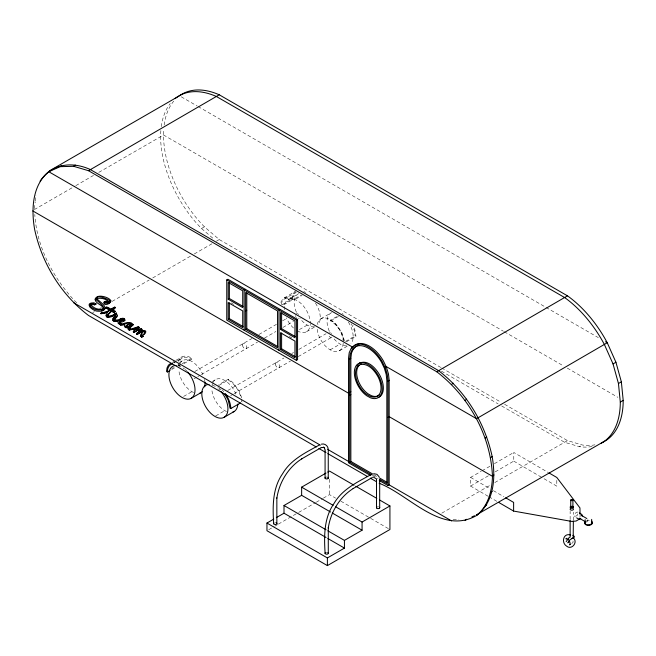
<?xml version="1.0" encoding="UTF-8"?>
<svg xmlns="http://www.w3.org/2000/svg" width="656" height="656" viewBox="0 0 656 656"><rect width="100%" height="100%" fill="white"/><g stroke="black" fill="none" stroke-linecap="round" stroke-linejoin="round"><path stroke-width="0.49" stroke-dasharray="3.28 2.46" d="M488.138 496.272L470.582 486.063L470.606 477.404L481.184 471.295M495.255 471.82L513.771 461.127L513.796 452.468L548.031 472.377M556.805 480.372L556.788 486.145L542.742 477.978M570.13 519.536L570.146 511.368M580.035 517.256L580.043 515.329M573.36 520.224L573.434 512.139M178.85 363.678L178.735 365.433L177.924 364.908M218.637 385.58L228.272 380.021L228.321 379.184L218.694 384.744M282.072 304.786L291.699 299.218L292.756 294.216L294.577 291.912M283.753 304.802L292.51 299.743L292.953 296.389L295.216 292.814M343.662 340.546C342.481 332.543 337.528 325.146 330.665 320.899L330.714 320.071L337.717 316.028M34.432 208.633L35.186 201.876M35.293 200.908L35.949 195.111M281.244 304.556C282.072 297.07 291.617 296.143 296.348 292.092M178.399 361.399C179.236 357.84 182.95 355.544 186.517 356.233A21 12.128 60 0 1 191.798 358.151L191.847 359.045L183.098 364.105M280.793 302.285L283.195 298.488L295.774 291.149M179.736 360.669C181.942 356.011 188.182 356.602 191.847 359.045M34.317 209.6L74.948 186.14M75.834 185.632L93.496 175.431M98.802 172.372L163.533 134.997L503.398 331.223M160.859 130.593A89.265 51.537 60 0 0 201.523 228.509L204.426 226.828L219.243 239.547L440.775 367.442M92.685 312.617L94.456 311.6M99.753 308.541L101.516 307.516M112.119 301.399L149.215 279.981M152.75 277.939L190.732 256.012M194.266 253.97L211.929 243.778M216.349 241.228L219.243 239.547M172.372 362.399L174.996 360.882M175.874 360.374L181.999 356.839M173.824 362.834L176.448 361.317M177.325 360.816L182.573 357.782M179.359 362.497L182.671 360.579M288.025 299.759L297.963 294.019M171.798 368.451L173.545 367.434M171.733 369.476L176.981 366.442M182.163 363.711L191.798 358.151M284.392 297.717L288.911 297.119A21 12.128 60 0 1 294.191 299.038L301.194 294.995M284.966 298.669L289.222 298.095L294.241 299.931L302.121 295.38M194.824 371.485L251.879 338.537M258.899 334.486L276.463 324.343M282.605 320.8L287 318.267M196.898 377.11L193.389 379.135A2.952 1.706 60 0 0 193.955 378.225M197.776 376.601L200.408 375.076M201.285 374.568L257.464 342.137M264.491 338.086L275.905 331.493M282.925 327.434L293.462 321.358M183.623 396.437L191.913 391.657M307.205 325.089L297.258 330.829A18.466 10.66 60 0 0 310.288 324.261M212.265 381.497L215.586 379.578M320.932 318.759L330.878 313.019M306.491 331.747L316.438 326.007M330.665 320.899L338.545 316.348M227.73 390.484L283.909 358.045M291.813 353.486L293.568 352.469M298.833 349.427L326.048 333.715M230.682 395.601L233.323 394.076M234.2 393.567L290.378 361.136M298.275 356.577L331.641 337.315M215.701 415.92L224.819 410.656M330.165 349.828L340.111 344.088M345.532 341.423L355.158 335.864L355.97 336.274L354.912 330.042L353.092 325.647M346.335 341.833L355.97 336.274M339.398 350.747L349.345 345.007M268.722 529.695L274.003 526.645M274.889 526.137L277.529 524.611M278.406 524.103L297.783 512.918M298.669 512.41L315.405 502.742M316.282 502.234L322.449 498.675M323.326 498.166L329.492 494.608L335.626 498.15M482.062 470.787L489.999 466.211M494.403 463.661L513.796 452.468M470.582 486.063L489.089 475.379M441.808 513.156L490.385 485.112M494.804 482.562L567.481 440.602L582.298 444.989A89.265 51.537 60 0 0 594.926 444.834M501.668 405.957L564.578 442.275L579.396 446.67L582.298 444.989M571.737 543.627L573.139 542.168L572.795 539.773M586.12 521.036L588.949 520.487L590.818 520.831M586.202 522.143L587.44 521.397L587.989 519.462M453.091 519.593L458.888 519.445M173.504 362.719L175.136 362.801M577.92 512.065C575.656 511.59 573.467 515.337 575.14 517.002M575.665 516.059C578.649 516.666 576.591 510.819 579.059 513.984M178.76 364.752L180.466 365.622M242.195 401.956L241.383 401.546L241.269 399.66M181.245 96.809L197.226 106.034M198.112 106.543L545.128 306.893M546.022 307.41L598.379 337.643M504.292 331.739L563.742 366.064M567.292 368.114L617.878 397.315M441.66 367.959L501.028 402.235M504.571 404.276L567.481 440.602M441.414 371.165L498.125 403.907M231.076 302.867L233.634 304.343M289.288 336.471L291.846 337.955M373.846 474.706L377.389 476.748M372.493 475.264L377.995 478.437M340.882 501.184L369.787 517.871M370.656 518.371L389.926 529.499M513.771 461.127L541.864 477.461M470.606 477.404L489.925 488.63M493.435 490.672L503.972 496.797M489.023 496.781L497.797 501.889M291.699 299.218L292.51 299.743M228.272 380.021C234.61 383.899 239.186 390.484 240.932 397.675M218.596 387.696L221.908 390.55M201.523 228.509L213.38 238.677M76.703 302.703L75.219 301.432C53.128 277.75 36.744 247.222 34.801 214.479M222.22 389.926L223.852 391.73M351.321 323.769L354.158 329.943L355.158 335.864M241.72 397.905L239.317 391.329L233.602 383.358A21 12.128 60 0 0 228.321 379.184M344.474 340.899L341.71 332.215L335.995 324.244A21 12.128 60 0 0 330.714 320.071M294.191 299.038L294.241 299.931M329.492 479.257L329.492 494.608M592.024 446.515A89.265 51.537 60 0 1 579.396 446.67M161.269 126.69A89.265 51.537 60 0 1 170.224 103.582M204.426 226.828A89.265 51.537 60 0 1 163.762 128.92M164.172 125.017A89.265 51.537 60 0 1 173.766 101.122M377.676 506.76A1.64 0.951 0 0 1 378.528 506.76M326.237 477.06A1.64 0.951 0 0 1 327.09 477.06M326.278 552.311A1.64 0.951 0 0 1 327.123 552.311M274.839 522.611A1.64 0.951 0 0 1 275.692 522.611M303.81 291.576A21 12.128 60 0 1 305.573 292.469M342.096 313.494A21 12.128 60 0 1 343.277 314.232M226.525 411.509A18.466 10.66 60 0 1 211.773 388.778M212.011 385.236A18.466 10.66 60 0 1 212.454 383.588M212.749 382.842A18.466 10.66 60 0 1 224.18 380.144A18.466 10.66 60 0 1 236.332 395.117M212.323 385.056A18.466 10.66 60 0 1 217.423 387.999M218.661 389.074A18.466 10.66 60 0 1 219.867 390.271M193.618 392.509A18.466 10.66 60 0 1 178.867 369.779M179.104 366.237A18.466 10.66 60 0 1 179.547 364.588M179.842 363.842A18.466 10.66 60 0 1 190.625 360.833A18.466 10.66 60 0 1 202.77 374.469M204.41 379.414A18.466 10.66 60 0 1 204.721 381.029M177.768 365.613A18.466 10.66 60 0 1 184.508 369M185.131 369.517A18.466 10.66 60 0 1 186.96 371.271M296.455 317.52A2.952 1.706 60 0 1 296.094 317.086M295.774 316.61A2.952 1.706 60 0 1 295.323 315.561M296.094 313.076A2.952 1.706 60 0 1 297.258 313.338M297.66 313.625A2.952 1.706 60 0 1 298.054 313.986M298.414 314.421A2.952 1.706 60 0 1 298.734 314.905M298.997 318.094A2.952 1.706 60 0 1 298.414 318.431M293.462 327.992A18.466 10.66 60 0 1 286.393 317.865M284.261 309.73A18.466 10.66 60 0 1 296.619 300.325A18.466 10.66 60 0 1 310.313 323.293M314.454 326.737A18.466 10.66 60 0 1 299.948 318.357M296.34 312.117A18.466 10.66 60 0 1 299.948 293.281M315.487 303.138A18.466 10.66 60 0 1 318.062 324.654M331.903 337.094A2.952 1.706 60 0 1 329.96 337.036A2.952 1.706 60 0 1 328.23 334.56M329 332.075A2.952 1.706 60 0 1 329.755 332.149M330.575 332.625A2.952 1.706 60 0 1 330.96 332.986M331.321 333.42A2.952 1.706 60 0 1 331.641 333.904M343.195 343.26A18.466 10.66 60 0 1 329.738 349.574A18.466 10.66 60 0 1 317.102 327.213M317.356 324.417A18.466 10.66 60 0 1 331.124 320.267A18.466 10.66 60 0 1 343.203 341.546M346.639 345.843A18.466 10.66 60 0 1 332.854 337.356M329.255 331.116A18.466 10.66 60 0 1 332.854 312.281M348.393 322.137A18.466 10.66 60 0 1 350.968 343.654M275.397 364.121A2.952 1.706 60 0 0 278.644 367.844A2.952 1.706 60 0 0 278.406 363.539A2.952 1.706 60 0 0 275.397 364.121M242.507 345.113A2.952 1.706 60 0 0 245.754 348.836A2.952 1.706 60 0 0 245.516 344.531A2.952 1.706 60 0 0 242.507 345.113"/><path stroke-width="0.98" d="M579.281 519.191L576.066 521.044L571.581 521.405L513.607 511.073L513.632 502.414L505.727 497.822M570.13 520.552L570.13 537.092L568.932 537.781L566.177 541.651M570.736 507.219L570.753 500.143M572.901 507.08L572.918 500.003M580.052 514.37L579.953 507.924L556.813 477.478L548.916 472.886M573.205 537.395L573.352 521.233M170.617 363.408L168.403 365.203L167.018 367.975L166.542 371.476L167.354 372.001C167.247 368.623 168.887 364.703 172.487 363.891M582.167 516.116L581.938 514.509L579.396 512.935M573.196 537.51L572.795 538.322L571.483 538.494M316.241 446.949L88.519 315.47C60.91 294.528 41.968 263.212 34.645 229.469C31.045 208.928 32.226 184.065 50.266 170.38L179.473 95.784A89.265 51.537 60 0 1 219.243 94.792L567.481 295.84A89.265 51.537 60 0 1 607.259 342.76L615.935 362.251L621.355 381.841L623.2 400.39A89.265 51.537 60 0 1 603.159 442.087M379.16 483.267C409.254 494.706 441.488 535.526 476.527 515.526C488.285 506.022 492.049 490.803 492.467 476.313C490.754 435.477 468.95 396.536 436.757 371.763L88.519 170.708L73.702 166.321L60.18 166.657L48.741 171.708L352.797 347.254L351.641 347.926M476.527 515.526C494.558 501.84 495.747 476.986 492.148 456.445C484.825 422.702 465.883 391.386 438.274 370.443L90.036 169.387C71.471 161.163 51.963 163.779 40.065 181.171M371.804 474.862L349.697 462.095L349.697 358.98L350.337 353.715L352.19 349.615L355.142 346.876A26.248 15.154 60 0 1 381.39 362.03L384.342 368.172L386.195 374.412L386.843 380.423L386.843 483.546L379.767 479.454M372.969 474.19L350.853 461.43L350.853 358.307L351.501 353.043L353.354 348.943L356.298 346.204A26.248 15.154 60 0 1 359.119 345.163M276.848 498.232C279.202 482.373 288.328 467.203 302.039 458.675M328.287 527.924C330.64 512.074 339.767 496.895 353.477 488.367M120.417 321.276L119.097 322.727L120.606 324.966L118.195 323.392L117.9 321.374L114.57 321.333L112.857 320.554L112.594 318.644L115.587 316.208L114.201 315.602C105.222 319.382 105.559 316.258 113.595 315.126M104.279 308.263C99.999 311.731 92.332 309.722 89.897 305.106L90.913 304.113L94.71 304.81L95.989 304.023L94.005 302.818L90.807 303.072A2.64 1.525 60 0 0 90.298 304.204M103.049 308.968C98.859 310.05 93.013 308.459 91.061 304.433L91.168 303.941M104.673 302.063L105.837 301.145L107.773 301.555L104.566 302.408C103.976 303.605 107.764 303.203 108.601 302.801L109.101 302.113C106.346 298.529 99.966 297.488 95.825 298.8L95.645 299.341C101.188 303.826 111.094 312.469 96.621 311.1A21.582 12.464 60 0 1 92.734 309.435L90.036 307.262L89.2 305.491A2.64 1.525 60 0 1 89.642 303.744L92.84 303.49L94.71 304.81M113.545 318.808L114.374 317.176L115.915 316.102M131.233 324.859C128.297 328.164 121.491 327.705 128.683 324.097M129.65 325.827L126.887 326.483L127.116 325.114M131.626 324.417L131.438 323.392M101.508 310.813C110.831 308.484 99.433 301.744 96.801 298.677L96.981 298.127M110.028 310.518C105.403 311.838 93.275 315.643 107.436 312.502L105.805 315.585L107.182 317.258L106.682 315.7L111.438 311.075C113.332 313.748 118.006 311.215 113.078 310.124L111.922 310.788L114.406 312.371M108.461 316.471L107.846 315.036L111.34 311.493M100.745 313.404L101.959 312.584M139.277 327.647L136.842 330.066L139.277 327.647L138.227 326.786C133.094 328.418 121.032 332.1 136.563 328.435L133.553 331.124L133.545 332.444L138.244 329.902M113.111 307.918L113.89 308.049L113.849 308.82L111.922 310.788M100.803 313.248L105.501 312.592L109.913 310.362L105.649 307.721L110.454 309.944L114.8 307.115L115.005 308.148L113.078 310.124M591.548 521.2C595.82 526.284 581.593 526.891 585.423 521.463M130.487 329.181C129.06 331.165 126.657 328.476 128.412 327.073C126.551 328.828 123.344 327.082 124.665 324.646C112.881 326.95 131.766 319.185 132.225 324.294L131.061 324.958C129.355 320.317 123.763 325.753 120.442 324.589M123.287 321.342L125.075 320.44C125.345 316.487 118.916 318.529 118.039 320.981C106.592 321.137 120.237 318.431 115.153 314.823L116.588 313.527L116.333 313.109L111.003 316.413L107.067 316.864M115.153 314.823L116.588 313.527M116.309 314.15C120.474 316.233 113.267 318.463 114.882 319.956C111.43 322.121 117.293 318.677 119.195 320.317L119.999 319.292M113.554 320.8L114.792 319.98M113.447 314.634L116.333 313.109M141.614 334.404L141.917 333.863M132.225 324.294L133.209 324.728L128.584 328.91L129.322 329.853M133.209 324.728L128.584 328.91M136.842 330.066L140.245 329.427L141.081 330.714L140.466 331.887C145.484 328.123 148.445 332.789 142.27 335.437L143.065 336.454L141.737 337.225L140.409 336.011L140.761 334.527L143.41 331.698L140.458 332.453L137.211 334.462L136.44 333.748C138.473 332.403 142.245 328.115 137.079 330.575M119.392 321.506C119.695 320.308 123.131 318.168 123.025 320.341L119.392 321.506L122.032 319.267M96.293 297.709C99.163 293.043 117.883 300.21 107.994 303.785M567.842 542.881L570.113 539.675L573.606 537.658M573.369 538.322L574.467 536.772L573.27 535.271L572.885 535.493M141.63 331.214L142.237 330.042L141.401 328.754L138.006 329.402M141.737 337.225L141.114 336.102C145.599 334.355 146.067 329.246 140.466 331.887M103.123 308.935L103.533 308.164C101.639 304.45 95.751 303.753 94.964 299.292C96.817 294.388 104.222 297.98 107.633 299.325C114.562 302.277 103.312 307.541 103.804 302.162L105.657 301.735L106.616 302.227M130.077 325.524L130.273 324.064L127.518 324.769M120.261 322.055L121.499 324.244M591.622 523.75L589.892 524.816L587.374 524.931M135.89 329.312L133.168 331.829M352.338 347.68L355.47 344.769A27.905 16.113 60 0 1 383.383 360.882L386.515 367.417L388.491 374.051L389.164 380.332L389.164 484.882L451.574 520.913M60.18 166.657L61.697 165.337M73.702 166.321L75.219 164.992M88.519 170.708L219.243 94.792M436.757 371.763L567.481 295.84M451.574 384.482L453.091 383.153M465.096 400.431L466.613 399.11M485.21 438.175L486.727 436.855M490.631 457.765L492.148 456.445M493.993 474.985L492.467 476.313L389.164 416.667L387.999 417.339M490.631 492.73L492.148 491.401M465.096 520.577L466.613 519.257M485.21 506.063L486.727 504.735M110.454 309.944L113.226 307.976M139.367 331.337L136.44 333.748M104.247 302.662L105.731 301.735M580.781 518.584L579.248 519.273L576.608 517.871M136.71 330.755L135.177 331.821L134.423 331.51M114.382 320.153L115.038 320.259M361.415 363.891L357.955 366.023A18.04 10.414 60 0 0 366.917 394.518L370.246 396.347A18.04 10.414 60 0 0 378.192 377.126C374.724 370.706 368.418 362.957 360.251 364.556M143.065 336.454L142.016 336.052M95.645 299.341L96.801 298.677M95.76 299.792L96.916 299.12M89.897 305.106L91.061 304.433M90.069 305.811L91.233 305.138M94.718 304.384L95.874 303.712M94.833 304.696L95.989 304.023M104.435 302.859L105.6 302.195L108.281 302.49M106.559 302.08L107.723 301.407M109.716 301.416L110.872 300.751M105.509 307.795L106.805 307.057L111.61 309.271M105.591 308L106.805 307.057M100.876 313.658L107.764 312.117M113.636 307.779L114.8 307.115M113.89 308.049L115.054 307.377M113.972 308.468L115.136 307.803M106.534 316.143L107.699 315.47M106.633 316.446L107.789 315.774M114.275 312.117L115.431 311.444M107.207 316.922L108.371 316.249M115.169 313.773L116.53 313.289M113.135 320.046L114.3 319.374M113.193 320.259L114.349 319.587M113.873 320.932L114.997 320.079M122.869 319.521L124.214 319.037M119.203 323.342L120.36 322.67M119.507 323.843L120.671 323.17M120.376 324.736L121.745 323.974M120.688 324.868L121.852 324.195M125.435 326.631L126.592 325.966M125.509 326.942L126.665 326.27M125.722 327.155L126.887 326.483M131.061 324.958L132.832 324.162M131.676 324.827L133.111 324.408M128.674 329.173L129.839 328.5L130.396 328.968L129.232 329.632M129.068 329.574L131.61 329.566L138.646 326.811M137.489 327.483L137.965 327.877L139.121 327.205M133.545 332.444L134.71 331.772M140.245 329.427L141.401 328.754M226.755 279.932L227.919 279.259L297.562 319.472L297.562 359.685L296.405 360.357L226.755 320.144L226.755 279.932L296.405 320.144L297.562 319.472M140.819 329.984L141.975 329.312M136.874 334.47L141.614 331.788M144.623 331.87L145.788 331.198M141.114 336.102L142.27 335.437M141.212 336.413L142.368 335.749M141.803 336.905L142.967 336.233M228.206 299.202L242.72 307.582L242.72 290.821L228.206 282.449L228.206 299.202L229.37 298.529L243.023 306.418M245.328 289.312L244.171 289.985L244.171 330.198M228.206 319.308L242.72 327.68L242.72 310.928L228.206 302.555L228.206 319.308L229.37 318.636L243.023 326.524M245.623 310.928L246.779 310.255M167.354 372.001L169.978 370.484M245.623 329.361L277.545 347.787L277.545 310.928L245.623 292.502L245.623 329.361L246.779 328.689L277.816 346.606M280.153 309.419L278.997 310.091L278.997 350.304M280.44 329.361L294.954 337.733L294.954 320.981L280.44 312.6L280.44 329.361L281.604 328.689L295.257 336.569M191.199 398.307L201.146 392.567M280.44 349.468L294.954 357.84L294.954 341.087L280.44 332.707L280.44 349.468L281.604 348.795L295.257 356.675M224.869 394.084L228.247 400.127L230.002 408.114L230.814 408.532L240.44 402.973M224.106 417.306L234.053 411.566M352.559 349.271L353.723 348.598M349.697 358.98L350.853 358.307M384.892 367.122L386.056 366.45L476.527 418.684L607.259 342.76L605.48 341.743M349.697 392.386L350.853 391.722M349.697 395.224L350.853 394.551M389.164 484.882L387.999 485.555L387.999 381.005L389.164 380.332M319.374 445.006C305.819 452.501 290.715 459.659 282.638 473.665C272.338 488.269 272.609 506.703 273.675 523.775M301.629 458.913L320.907 447.777M330.542 512.008L301.637 495.321L301.637 487.154L326.016 473.074M327.754 472.074L329.492 471.065L354.019 485.227M349.697 462.095L350.853 461.43M326.048 537.477L284.007 513.205L284.007 505.497L301.637 495.321M379.422 499.888L389.926 505.956L389.926 529.499L327.393 565.603L266.959 530.712L266.959 523.045L273.773 519.109M276.332 517.633L284.007 513.205M370.812 474.698C357.258 482.201 342.153 489.351 334.076 503.357C323.769 517.969 324.039 536.403 325.114 553.467M353.067 488.605L372.346 477.478M601.109 443.317A89.265 51.537 60 0 0 620.297 402.062L618.452 383.522L613.032 363.932L615.935 362.251M335.798 506.875L362.071 522.045L389.926 505.956M327.795 530.786L344.441 540.388L362.071 530.212L362.071 522.045M618.452 383.522L621.355 381.841M266.959 523.045L327.393 557.936L344.441 548.096L344.441 540.388M620.297 402.062L623.2 400.39M604.356 441.283L476.289 514.976M566.809 538.24L565.8 538.822L568.203 539.322M568.129 542.258L569.687 541.364M570.54 544.316L569.531 544.898L570.187 543.176L568.818 539.937M114.554 315.306L110.971 316.709M123.894 319.997L120.556 320.833M471.894 516.92L474.526 515.755M136.825 328.107L130.954 329.533M321.251 447.646L323.998 447.367L323.318 447.236L324.351 447.827L325.032 449.827M120.179 319.185C121.59 318.308 124.558 319.062 123.91 321.112L122.123 322.014L119.261 321.948M321.35 444.169C324.572 443.153 328 445.711 328.189 449.04M123.279 324.564L124.435 324.376M128.174 326.967L126.108 326.59M106.616 301.621L107.773 301.555M373.748 473.689L376.954 474.321L379.102 476.781M570.466 534.984C563.266 532.639 560.987 542.881 566.743 546.235C571.483 550.269 578.141 542.602 573.598 538.1M108.338 316.586L107.215 315.766M586.005 524.406L586.628 524.718M107.01 307.525L109.445 308.828M32.8 210.92L348.803 393.37M379.16 477.765L387.114 482.365M73.702 302.752L320.407 445.186M327.508 449.286L348.803 461.586M370.46 475.428L348.533 462.767L348.533 358.217L349.205 352.707L351.173 348.352L354.314 345.441A27.905 16.113 60 0 1 382.218 361.554L385.359 368.082L387.327 374.715L387.999 381.005M373.092 476.945L376.601 478.97M379.234 480.487L387.999 485.555M318.906 448.483L325.991 452.574M327.762 453.599L367.639 476.617M370.296 478.15L376.495 481.734M355.773 486.235L376.79 498.371M301.637 487.154L333.166 505.358M332.289 513.017L362.071 530.212M284.007 505.497L326.048 529.769M327.795 538.486L344.441 548.096M498.675 502.398L513.607 511.073M581.077 515.173L586.841 518.543M579.355 518.224L585.119 521.594M225.369 393.682C228.419 398.036 230.699 403.145 230.814 408.532M585.3 523.078L585.562 524.013M613.032 363.932L604.356 344.441A89.265 51.537 60 0 0 564.578 297.512L216.349 96.465A89.265 51.537 60 0 0 175.045 98.63M137.965 327.877L138.121 328.32M376.462 479.52L376.519 480.397M592.352 522.201L592.401 523.291M591.663 519.372L591.802 522.799M585.16 519.659L585.316 523.562M584.701 522.529L584.75 523.627M379.685 479.823L379.685 507.924M376.519 479.889L376.519 507.924M328.254 450.131L328.254 478.224M328.287 527.49L328.287 553.467M327.393 557.936L327.393 565.603M325.081 450.188L325.081 478.224M296.405 320.144L296.405 360.357M281.604 312.92L281.604 328.689M281.604 333.027L281.604 348.795M276.848 497.789L276.848 523.775M246.779 292.855L246.779 328.689M229.37 282.761L229.37 298.529M229.37 302.867L229.37 318.636M356.782 365.925A19.696 11.373 60 0 1 358.168 364.006C367.024 357.914 376.536 368.713 380.267 376.126A19.696 11.373 60 0 1 378.176 397.544M379.742 394.609A18.04 10.414 60 0 1 371.403 395.675L368.073 393.846A18.04 10.414 60 0 1 359.119 365.351M379.685 507.432A1.64 0.951 0 0 1 377.676 508.589A1.64 0.951 0 0 1 376.946 507.006M327.828 477.306A1.64 0.951 0 0 1 327.828 478.65A1.64 0.951 0 0 1 325.507 478.65A1.64 0.951 0 0 1 325.507 477.306M327.861 552.557A1.64 0.951 0 0 1 327.861 553.894A1.64 0.951 0 0 1 325.54 553.894A1.64 0.951 0 0 1 325.54 552.557M276.422 522.857A1.64 0.951 0 0 1 275.692 524.447A1.64 0.951 0 0 1 273.675 523.283M221.031 391.575A18.466 10.66 60 0 1 224.877 416.781A18.466 10.66 60 0 1 204.598 404.695A18.466 10.66 60 0 1 209.1 384.457M237.849 404.08A18.466 10.66 60 0 1 232.765 412.124M187.542 371.911A18.466 10.66 60 0 1 192.241 397.561A18.466 10.66 60 0 1 171.823 385.966A18.466 10.66 60 0 1 176.185 365.458M204.828 381.817A18.466 10.66 60 0 1 204.721 386.909M202.269 391.739A18.466 10.66 60 0 1 199.859 393.124M573.147 508.646A1.665 0.968 0.2 0 1 572.918 509.942A1.665 0.968 0.2 0 1 570.663 509.917A1.665 0.968 0.2 0 1 570.507 508.621M572.475 506.268A1.665 0.968 0.2 0 1 573.123 507.752A1.665 0.968 0.2 0 1 570.474 507.728A1.665 0.968 0.2 0 1 571.204 506.252M572.245 506.571A1.091 0.631 0.2 0 1 572.778 507.449A1.091 0.631 0.2 0 1 571.22 507.678A1.091 0.631 0.2 0 1 570.966 506.76M359.513 363.08L357.012 364.679A19.696 11.373 60 0 0 366.794 395.789L370.427 397.782A19.696 11.373 60 0 0 379.102 376.798C375.322 369.795 368.434 361.333 359.513 363.08M324.351 447.827L323.892 447.31L324.31 447.794M571.163 500.561A1.091 0.631 0.2 0 0 572.918 500.167A1.091 0.631 0.2 0 0 571.433 499.487A1.091 0.631 0.2 0 0 571.163 500.561"/></g></svg>
